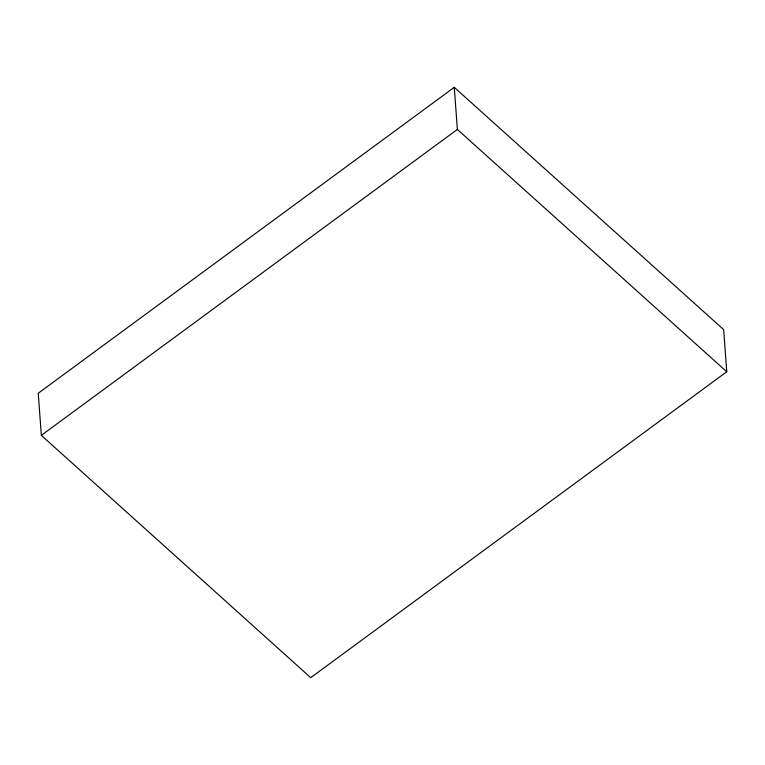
<?xml version="1.0" encoding="UTF-8"?>
<svg xmlns="http://www.w3.org/2000/svg" width="765" height="765" viewBox="0 0 765 765"><rect width="100%" height="100%" fill="white"/><g stroke="black" fill="none" stroke-linecap="round" stroke-linejoin="round"><path stroke-width="1.15" d="M454.276 87.325L38.25 393.239L41.339 435.352L310.724 677.675L726.75 371.761L723.661 329.648L454.276 87.325L457.365 129.438L726.75 371.761M41.339 435.352L457.365 129.438"/></g></svg>
